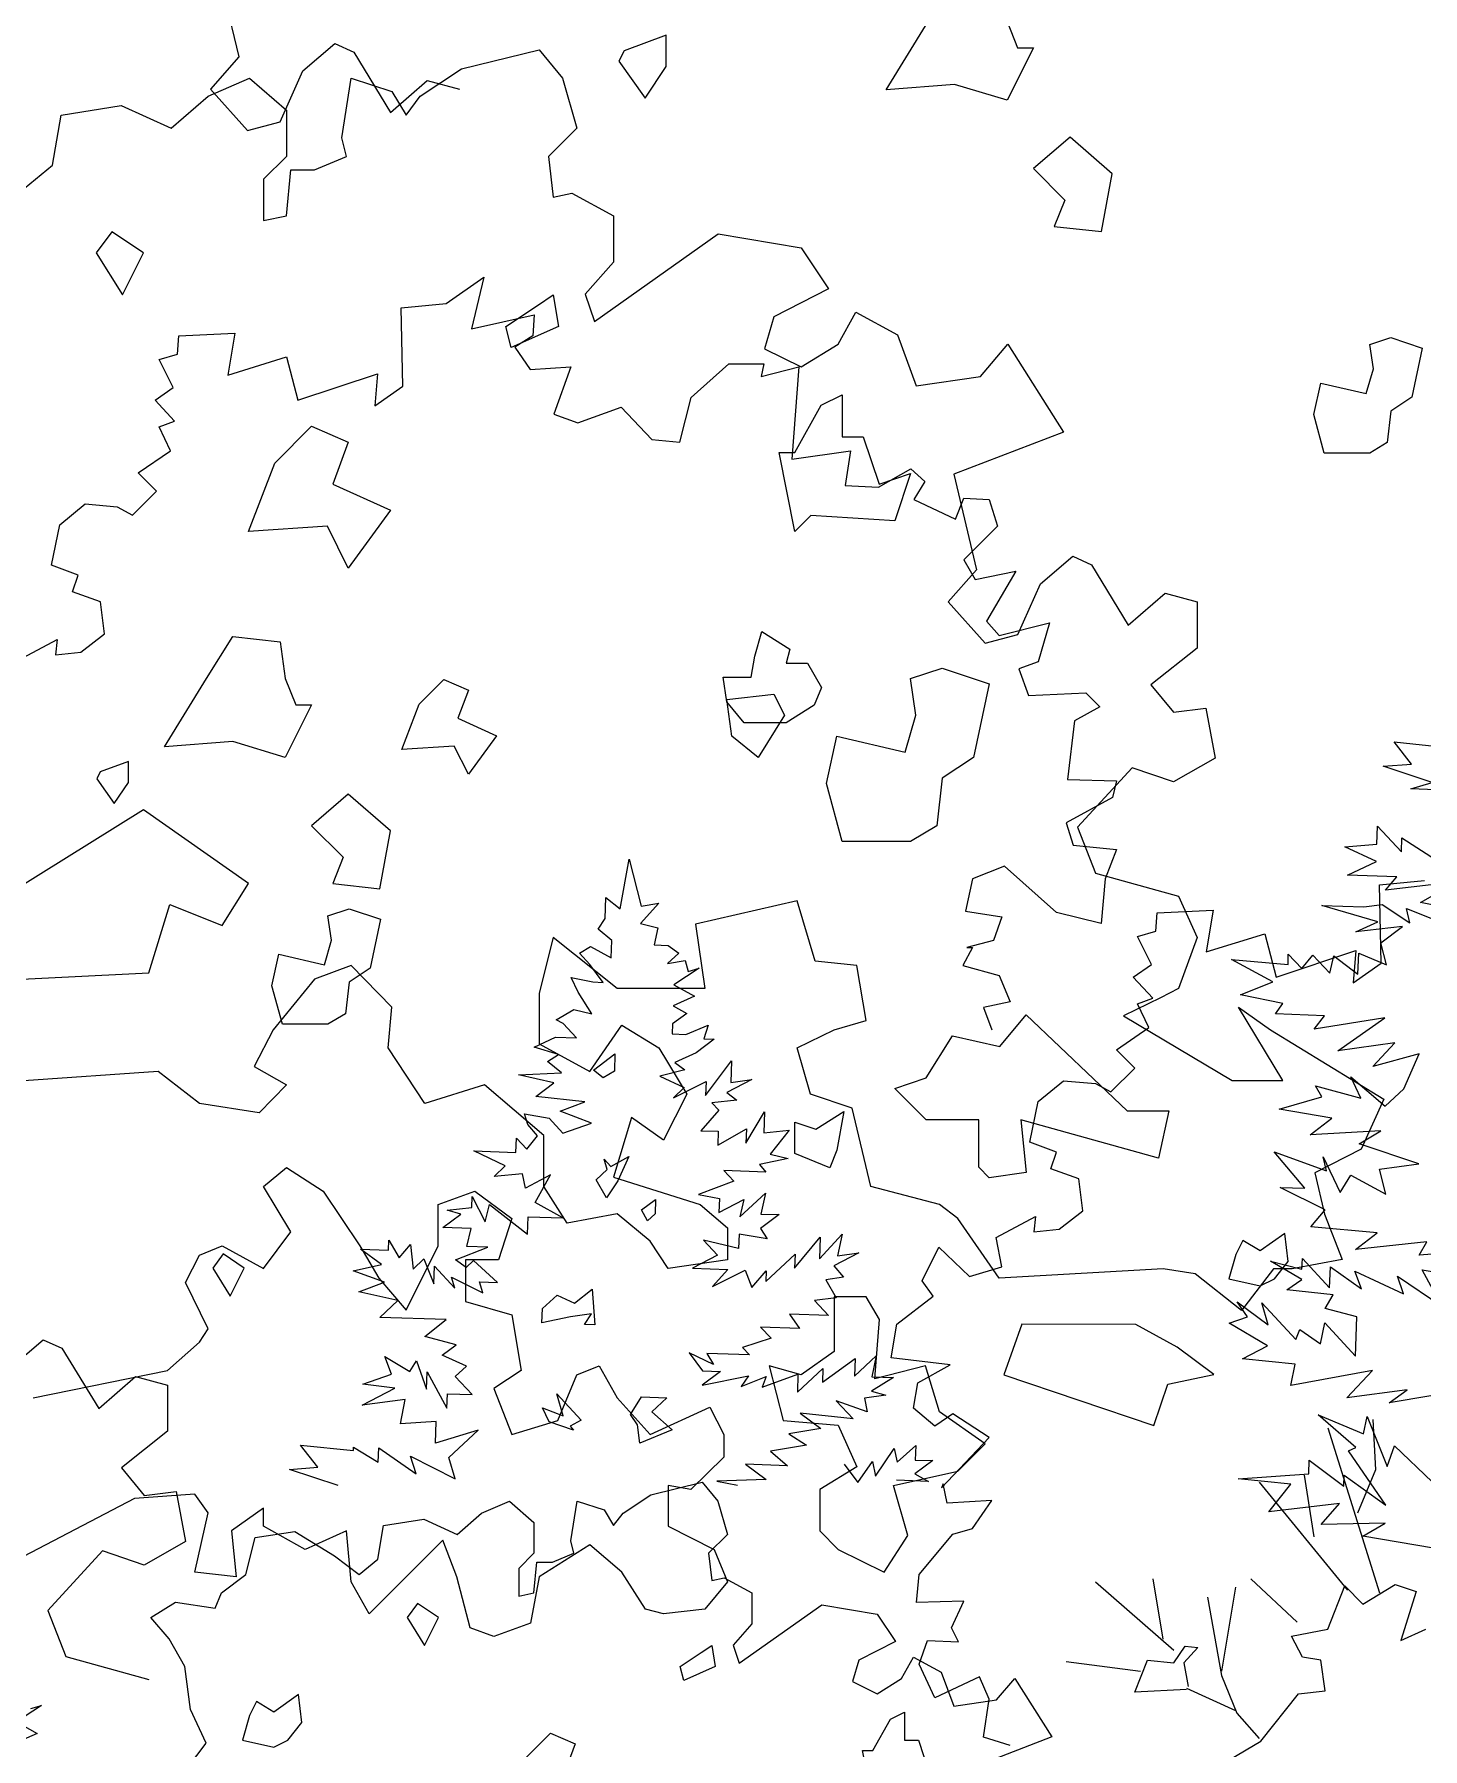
# Model space of a CAD drawing. Header units: inches. Extents: x 11.9 to 85.3, y 21.1 to 37.4.
# Drawn here: x 23.087 to 23.556, y 22.763 to 23.343 of the extents above; entities that cross this region are included whole.
import ezdxf

# ---------------------------------------------------------------- set-up
doc = ezdxf.new("R2010")
doc.units = ezdxf.units.IN
doc.header["$MEASUREMENT"] = 0
doc.layers.add('CAY', color=94, linetype='Continuous')
doc.layers.add('CAY-3', color=61, linetype='Continuous')

# ---------------------------------------------------------------- blocks, each defined once
blk = doc.blocks.new('A$C76451831')
at = {"layer": 'CAY'}
for p, q in [((4659.2, 1730), (4666, 1767.4)), ((4666, 1767.4), (4675.2, 1732.1)), ((4648.1, 1722.6), (4648.6, 1738.5)), ((4648.6, 1738.5), (4659.2, 1730)), ((4688.4, 1734.4), (4674.7, 1719)), ((4675.2, 1732.1), (4688.4, 1734.4)), ((4642.8, 1714.7), (4648.1, 1722.6)), ((4674.7, 1719), (4687.7, 1715.8)), ((4653, 1706.2), (4642.8, 1714.7)), ((4652.5, 1693), (4653, 1706.2)), ((4687.7, 1715.8), (4685, 1702.8)), ((4628.6, 1696.6), (4636.9, 1701.7)), ((4636.5, 1688.1), (4628.6, 1696.6)), ((4636.9, 1701.7), (4652.5, 1693)), ((4685, 1702.8), (4695.4, 1702.4)), ((4703.4, 1696.7), (4694.9, 1688.8)), ((4695.4, 1702.4), (4703.4, 1696.7)), ((4646.4, 1674.6), (4636.5, 1688.1)), ((4694.9, 1688.8), (4708.2, 1691.1)), ((4718.8, 1685.3), (4699.8, 1672.8)), ((4708.2, 1691.1), (4710.6, 1682.8)), ((4710.6, 1682.8), (4718.8, 1685.3)), ((4627.6, 1667.1), (4622.5, 1678.2)), ((4622.5, 1678.2), (4638.7, 1674.9)), ((4637.9, 1650.9), (4627.6, 1667.1)), ((4638.7, 1674.9), (4646.4, 1674.6)), ((4699.8, 1672.8), (4715.4, 1664.1)), ((4611, 1646.4), (4624.4, 1654.1)), ((4624.4, 1654.1), (4637.9, 1650.9)), ((4715.4, 1664.1), (4699.3, 1656.9)), ((4699.3, 1656.9), (4709.5, 1651.1)), ((4616.3, 1643.5), (4611, 1646.4)), ((4626.4, 1632.7), (4616.3, 1643.5)), ((4698.8, 1643.4), (4698.5, 1635.7)), ((4709.5, 1651.1), (4698.8, 1643.4)), ((4708.9, 1635.3), (4725.5, 1642.4)), ((4725.5, 1642.4), (4722.4, 1632.1)), ((4594.4, 1625.7), (4610.5, 1633.3)), ((4610.5, 1633.3), (4626.4, 1632.7)), ((4698.5, 1635.7), (4708.9, 1635.3)), ((4730.1, 1631.8), (4716.6, 1621.4)), ((4722.4, 1632.1), (4730.1, 1631.8)), ((4612.8, 1620.1), (4594.4, 1625.7)), ((4604.5, 1614.9), (4612.8, 1620.1)), ((4716.6, 1621.4), (4700.5, 1614.3)), ((4723.6, 1589.4), (4743.1, 1615.5)), ((4743.1, 1615.5), (4742.6, 1599.2)), ((4582.8, 1604.8), (4615, 1606.4)), ((4609.3, 1598.9), (4582.8, 1604.8)), ((4615, 1606.4), (4604.5, 1614.9)), ((4708, 1608.6), (4689.3, 1603.8)), ((4689.3, 1603.8), (4707.5, 1595.4)), ((4700.5, 1614.3), (4708, 1608.6)), ((4595.8, 1588.5), (4609.3, 1598.9)), ((4699.6, 1587.6), (4724, 1599.9)), ((4707.5, 1595.4), (4699.6, 1587.6)), ((4724, 1599.9), (4723.6, 1589.4)), ((4758.5, 1601.4), (4739.6, 1591.6)), ((4739.6, 1591.6), (4747.1, 1585.9)), ((4742.6, 1599.2), (4758.5, 1601.4)), ((4632.8, 1584.5), (4595.8, 1588.5)), ((4614, 1577.4), (4632.8, 1584.5)), ((4637.7, 1568.4), (4614, 1577.4)), ((4733.7, 1578.2), (4720, 1562.8)), ((4747.1, 1585.9), (4728.4, 1583.8)), ((4728.4, 1583.8), (4733.7, 1578.2)), ((4754.1, 1553.5), (4768.1, 1577)), ((4768.1, 1577), (4767.5, 1561.2)), ((4587.2, 1575.6), (4605.7, 1572.3)), ((4589.7, 1567.4), (4587.2, 1575.6)), ((4597.1, 1559), (4589.7, 1567.4)), ((4605.7, 1572.3), (4616.2, 1561)), ((4616.2, 1561), (4637.7, 1568.4)), ((4732.8, 1552), (4754.5, 1564.3)), ((4754.5, 1564.3), (4754.1, 1553.5)), ((4580.8, 1546.4), (4581.1, 1557.2)), ((4581.1, 1557.2), (4589, 1548.8)), ((4589, 1548.8), (4597.1, 1559)), ((4720, 1562.8), (4733.1, 1562.4)), ((4733.1, 1562.4), (4732.8, 1552)), ((4767.5, 1561.2), (4786.6, 1563.2)), ((4786.6, 1563.2), (4772.4, 1545.1)), ((4572.7, 1536.2), (4549.1, 1547.5)), ((4549.1, 1547.5), (4580.8, 1546.4)), ((4785.9, 1541.9), (4764.4, 1537.2)), ((4772.4, 1545.1), (4785.9, 1541.9)), ((4564.3, 1528.4), (4572.7, 1536.2)), ((4585.6, 1530.3), (4564.3, 1528.4)), ((4588, 1519.4), (4585.6, 1530.3)), ((4606.9, 1529.6), (4588, 1519.4)), ((4595.3, 1508.7), (4606.9, 1529.6)), ((4745, 1524.8), (4718.3, 1514.8)), ((4769.2, 1531.6), (4737.5, 1532.7)), ((4737.5, 1532.7), (4745, 1524.8)), ((4764.4, 1537.2), (4769.2, 1531.6)), ((4547.6, 1504.9), (4547.9, 1513.1)), ((4547.9, 1513.1), (4557.6, 1494.1)), ((4718.3, 1514.8), (4734.1, 1511.6)), ((4749.5, 1497.9), (4768.7, 1515.8)), ((4768.7, 1515.8), (4765.4, 1500)), ((4525.8, 1489.8), (4539.3, 1499.8)), ((4528.9, 1502.9), (4547.6, 1504.9)), ((4539.3, 1499.8), (4528.9, 1502.9)), ((4557.6, 1494.1), (4560.8, 1507.2)), ((4560.8, 1507.2), (4589.5, 1484.9)), ((4616.2, 1497.1), (4595.3, 1508.7)), ((4734.1, 1511.6), (4733.7, 1501.1)), ((4733.7, 1501.1), (4752.6, 1510.9)), ((4752.6, 1510.9), (4749.5, 1497.9)), ((4779, 1499.6), (4765, 1489.2)), ((4765.4, 1500), (4779, 1499.6)), ((4547, 1489.1), (4525.8, 1489.8)), ((4543.8, 1475.6), (4547, 1489.1)), ((4589.5, 1484.9), (4589.9, 1498)), ((4589.9, 1498), (4616.2, 1497.1)), ((4765, 1489.2), (4770.2, 1481.3)), ((4463.6, 1473.4), (4484.8, 1472.7)), ((4479.5, 1462), (4463.6, 1473.4)), ((4484.8, 1472.7), (4485.1, 1480.4)), ((4485.1, 1480.4), (4492.8, 1466.9)), ((4492.8, 1466.9), (4501.3, 1477.1)), ((4501.3, 1477.1), (4503.4, 1458.4)), ((4535.3, 1465.5), (4559.7, 1475)), ((4559.7, 1475), (4543.8, 1475.6)), ((4722.1, 1480.2), (4732.6, 1469)), ((4748.6, 1473.9), (4722.1, 1480.2)), ((4749, 1484.7), (4748.6, 1473.9)), ((4770.2, 1481.3), (4749, 1484.7)), ((4790.7, 1459.3), (4810.1, 1482.6)), ((4809.5, 1466.3), (4826.5, 1484.8)), ((4810.1, 1482.6), (4809.5, 1466.3)), ((4826.5, 1484.8), (4823.2, 1468.6)), ((4458, 1457.3), (4479.5, 1462)), ((4503.4, 1458.4), (4511.4, 1466.3)), ((4511.4, 1466.3), (4518.8, 1447.4)), ((4518.8, 1447.4), (4519.3, 1460.6)), ((4519.3, 1460.6), (4534.6, 1444.2)), ((4543.3, 1459.7), (4535.3, 1465.5)), ((4548.9, 1465), (4543.3, 1459.7)), ((4566.9, 1448.5), (4548.9, 1465)), ((4732.6, 1469), (4713.7, 1459.2)), ((4769, 1449.1), (4791.1, 1469.7)), ((4791.1, 1469.7), (4790.7, 1459.3)), ((4839.1, 1470.7), (4820.2, 1461)), ((4820.2, 1461), (4827.6, 1452.5)), ((4823.2, 1468.6), (4839.1, 1470.7)), ((4481.7, 1448.7), (4458, 1457.3)), ((4462.4, 1441.3), (4481.7, 1448.7)), ((4534.6, 1444.2), (4532.2, 1452.4)), ((4532.2, 1452.4), (4555.8, 1440.7)), ((4555.8, 1440.7), (4553.3, 1449)), ((4553.3, 1449), (4566.9, 1448.5)), ((4713.7, 1459.2), (4740.4, 1458.3)), ((4740.4, 1458.3), (4729, 1445.5)), ((4729, 1445.5), (4753.5, 1457.8)), ((4753.5, 1457.8), (4758.5, 1444.5)), ((4758.5, 1444.5), (4769.3, 1457.3)), ((4769.3, 1457.3), (4769, 1449.1)), ((4827.6, 1452.5), (4814.4, 1450.3)), ((4814.4, 1450.3), (4822.1, 1436.9)), ((4491.7, 1434.8), (4462.4, 1441.3)), ((4478.1, 1422.1), (4491.7, 1434.8)), ((4822.1, 1436.9), (4805.7, 1434.7)), ((4805.7, 1434.7), (4816.2, 1423.5)), ((4528.3, 1420.4), (4478.1, 1422.1)), ((4786.8, 1424.5), (4794.5, 1413.8)), ((4816.2, 1423.5), (4786.8, 1424.5)), ((4512, 1407.8), (4528.3, 1420.4)), ((4794.5, 1413.8), (4765.1, 1414.8)), ((4765.1, 1414.8), (4773, 1406.4)), ((4200.3, 1384.7), (4224.5, 1405.3)), ((4224.5, 1405.3), (4238.7, 1398.8)), ((4238.7, 1398.8), (4266.4, 1353.4)), ((4535.8, 1401.5), (4512, 1407.8)), ((4525.1, 1393.7), (4535.8, 1401.5)), ((4773, 1406.4), (4751.5, 1399.4)), ((4751.5, 1399.4), (4756.7, 1393.8)), ((4487, 1379.2), (4482, 1392.5)), ((4482, 1392.5), (4500.7, 1381.4)), ((4500.7, 1381.4), (4505.9, 1389.4)), ((4505.9, 1389.4), (4513.4, 1367.9)), ((4543.4, 1385.4), (4525.1, 1393.7)), ((4535, 1377.5), (4543.4, 1385.4)), ((4711.4, 1395.4), (4721.4, 1381.9)), ((4729.7, 1386.6), (4711.4, 1395.4)), ((4724.6, 1394.9), (4729.7, 1386.6)), ((4756.7, 1393.8), (4724.6, 1394.9)), ((4792.9, 1365.8), (4812.1, 1383.7)), ((4811.7, 1373.3), (4836.3, 1391)), ((4812.1, 1383.7), (4811.7, 1373.3)), ((4835.9, 1377.9), (4852.3, 1393.2)), ((4836.3, 1391), (4835.9, 1377.9)), ((4852.3, 1393.2), (4849, 1377.4)), ((4266.4, 1353.4), (4294.1, 1377.6)), ((4294.1, 1377.6), (4318.3, 1371.1)), ((4318.3, 1371.1), (4318.3, 1336.3)), ((4465.5, 1371.8), (4487, 1379.2)), ((4489.4, 1368.7), (4465.5, 1371.8)), ((4513.4, 1367.9), (4513.8, 1381)), ((4513.8, 1381), (4528.7, 1353.7)), ((4547.7, 1363.9), (4535, 1377.5)), ((4735, 1381.4), (4721, 1371)), ((4721, 1371), (4756.1, 1378)), ((4721.4, 1381.9), (4735, 1381.4)), ((4756.1, 1378), (4750.4, 1370)), ((4750.4, 1370), (4769.3, 1377.5)), ((4766.3, 1369.4), (4793.3, 1379.4)), ((4769.3, 1377.5), (4766.3, 1369.4)), ((4793.3, 1379.4), (4792.9, 1365.8)), ((4865.3, 1376.9), (4848.6, 1366.6)), ((4849, 1377.4), (4865.3, 1376.9)), ((3035.1, 1358.6), (3052.2, 1286.6)), ((4464.9, 1355.9), (4489.4, 1368.7)), ((4497.2, 1360.3), (4464.9, 1355.9)), ((4493.9, 1341.8), (4497.2, 1360.3)), ((4528.7, 1353.7), (4529.1, 1364.6)), ((4529.1, 1364.6), (4547.7, 1363.9)), ((4822.1, 1359.3), (4834.8, 1345.7)), ((4845.4, 1350.8), (4822.1, 1359.3)), ((4859.4, 1363.5), (4843.5, 1361.3)), ((4843.5, 1361.3), (4845.4, 1350.8)), ((4848.6, 1366.6), (4859.4, 1363.5)), ((4834.8, 1345.7), (4795, 1349.9)), ((4795, 1349.9), (4810.5, 1338.4)), ((4318.3, 1336.3), (4283.5, 1308.6)), ((4520.7, 1343.6), (4493.9, 1341.8)), ((4520.1, 1327.3), (4520.7, 1343.6)), ((4552.2, 1337), (4520.1, 1327.3)), ((4530.1, 1316.5), (4552.2, 1337)), ((4810.5, 1338.4), (4786.3, 1334.3)), ((4786.3, 1334.3), (4799.6, 1325.7)), ((4431.5, 1309.1), (4418.5, 1325.8)), ((4418.5, 1325.8), (4458.3, 1321.7)), ((4458.3, 1321.7), (4458.4, 1324.4)), ((4458.4, 1324.4), (4477, 1312.9)), ((4477, 1312.9), (4477.4, 1323.8)), ((4477.4, 1323.8), (4505.7, 1304.2)), ((4799.6, 1325.7), (4772.7, 1321.2)), ((4772.7, 1321.2), (4785.5, 1310.3)), ((4851.8, 1302.5), (4865.7, 1323.4)), ((4865.7, 1323.4), (4868.1, 1312.9)), ((4868.1, 1312.9), (4882.1, 1325.5)), ((4882.1, 1325.5), (4881.7, 1314.6)), ((4283.5, 1308.6), (4300.6, 1287.9)), ((4410.2, 1307.5), (4431.5, 1309.1)), ((4446.9, 1295.4), (4410.2, 1307.5)), ((4501.2, 1317.5), (4535, 1300.5)), ((4505.7, 1304.2), (4501.2, 1317.5)), ((4535, 1300.5), (4530.1, 1316.5)), ((4753.8, 1311.4), (4769.3, 1300)), ((4785.5, 1310.3), (4753.8, 1311.4)), ((4828.1, 1311.5), (4838.5, 1297.6)), ((4838.5, 1297.6), (4849.5, 1313.5)), ((4849.5, 1313.5), (4851.8, 1302.5)), ((4894.8, 1314.2), (4881.4, 1304.2)), ((4881.7, 1314.6), (4894.8, 1314.2)), ((4682.3, 1288.4), (4721.2, 1297.8)), ((4721.2, 1297.8), (4733, 1283.7)), ((4769.3, 1300), (4732.1, 1298.6)), ((4732.1, 1298.6), (4747.8, 1295.7)), ((4891.6, 1298.4), (4867.6, 1299.3)), ((4881.4, 1304.2), (4891.6, 1298.4)), ((3052.2, 1286.6), (3031, 1262.4)), ((4300.6, 1287.9), (4324.7, 1290.9)), ((4324.7, 1290.9), (4331.8, 1253.1)), ((4554.9, 1274.6), (4575.8, 1283.7)), ((4575.8, 1283.7), (4594.3, 1267.5)), ((4622.2, 1253.8), (4626.9, 1283.7)), ((4626.9, 1283.7), (4647.3, 1277)), ((4661.5, 1274.6), (4682.3, 1288.4)), ((4733, 1283.7), (4740.1, 1258.5)), ((4481, 1265.2), (4511.3, 1269.9)), ((4511.3, 1269.9), (4536.5, 1258.5)), ((4536.5, 1258.5), (4554.9, 1274.6)), ((4594.3, 1267.5), (4594.3, 1244.3)), ((4647.3, 1277), (4654.4, 1265.2)), ((4654.4, 1265.2), (4661.5, 1274.6)), ((4377.3, 1228.2), (4384.3, 1256.1)), ((4384.3, 1256.1), (4414.2, 1260.8)), ((4414.2, 1260.8), (4444.1, 1242.4)), ((4476.7, 1240), (4481, 1265.2)), ((4624.5, 1244.3), (4622.2, 1253.8)), ((4740.1, 1258.5), (4725.9, 1244.3)), ((4269.3, 1246.1), (4228, 1201.2)), ((4300.6, 1235.4), (4269.3, 1246.1)), ((4331.8, 1253.1), (4300.6, 1235.4)), ((4444.1, 1242.4), (4462.6, 1228.2)), ((4594.3, 1244.3), (4582.9, 1232.9)), ((4608.4, 1237.6), (4624.5, 1244.3)), ((4725.9, 1244.3), (4728.3, 1223.9)), ((4358.8, 1214.4), (4377.3, 1228.2)), ((4462.6, 1228.2), (4476.7, 1240)), ((4582.9, 1232.9), (4582.9, 1212.1)), ((4594.3, 1214.4), (4596.6, 1237.6)), ((4596.6, 1237.6), (4608.4, 1237.6)), ((4728.3, 1223.9), (4737.7, 1225.8)), ((4737.7, 1225.8), (4758.6, 1214.4)), ((5192.6, 1187), (5205.3, 1219.7)), ((5205.3, 1219.7), (5219, 1206)), ((5219, 1206), (5243.2, 1220.8)), ((5243.2, 1220.8), (5259.1, 1215.5)), ((5259.1, 1215.5), (5247.5, 1178.6)), ((4305.7, 1196), (4324.2, 1207.4)), ((4324.2, 1207.4), (4354.1, 1203)), ((4354.1, 1203), (4358.8, 1214.4)), ((4582.9, 1212.1), (4594.3, 1214.4)), ((4749.1, 1161.4), (4811.2, 1205.4)), ((4758.6, 1214.4), (4758.6, 1191.2)), ((4811.2, 1205.4), (4852.9, 1198.3)), ((4228, 1201.2), (4241.6, 1166.4)), ((4319.5, 1179.8), (4305.7, 1196)), ((4758.6, 1191.2), (4744.4, 1175.1)), ((4852.9, 1198.3), (4866.7, 1177.9)), ((4331.3, 1159), (4319.5, 1179.8)), ((4866.7, 1177.9), (4839.1, 1163.7)), ((5165.2, 1181.8), (5192.6, 1187)), ((5173.6, 1165.9), (5165.2, 1181.8)), ((5247.5, 1178.6), (5266.4, 1187)), ((4241.6, 1166.4), (4304.1, 1149.3)), ((4744.4, 1175.1), (4749.1, 1161.4)), ((4839.1, 1163.7), (4834.4, 1147.6)), ((4871.4, 1149.9), (4880.4, 1166.1)), ((4880.4, 1166.1), (4901.2, 1154.7)), ((5187.3, 1163.8), (5173.6, 1165.9)), ((5190.5, 1140.6), (5187.3, 1163.8)), ((4335.6, 1126.7), (4331.3, 1159)), ((4901.2, 1154.7), (4910.7, 1129.1)), ((4834.4, 1147.6), (4852.9, 1138.5)), ((4852.9, 1138.5), (4871.4, 1149.9)), ((4942.9, 1133.8), (4956.7, 1149.9)), ((4956.7, 1149.9), (4984.6, 1105.9)), ((5142, 1102.7), (5170.5, 1138.5)), ((5170.5, 1138.5), (5190.5, 1140.6)), ((4347.4, 1101.2), (4335.6, 1126.7)), ((4910.7, 1129.1), (4942.9, 1133.8)), ((4333.2, 1082.7), (4347.4, 1101.2)), ((4984.6, 1105.9), (4929.6, 1084.7)), ((5118.8, 1089), (5142, 1102.7)), ((3915.1, 501.1), (3898, 463.3)), ((3898, 463.3), (3863.2, 445.6)), ((3863.2, 445.6), (3870.3, 414.4)), ((3870.3, 414.4), (3883.8, 380.2)), ((3883.8, 380.2), (3846.1, 373.1)), ((3831.9, 373.1), (3807.8, 341.8)), ((3846.1, 373.1), (3831.9, 373.1))]:
    blk.add_line(p, q, dxfattribs=at)
for points in [[(4205.5, 1917.1), (4235, 1933), (4233.9, 1921.4), (4252.9, 1923.5), (4270.8, 1937.2), (4267.7, 1961.4), (4246.6, 1968.8), (4250.8, 1981.5), (4230.8, 1988.9), (4237.1, 2019.4), (4256.1, 2035.3), (4280.3, 2033.1), (4291.9, 2026.8), (4309.9, 2044.7), (4296.2, 2058.5), (4320.4, 2075.3), (4312, 2093.3), (4323.6, 2097.5), (4308.8, 2113.3), (4322.5, 2122.8), (4312, 2143.9), (4325.7, 2148.1), (4326.7, 2161.8), (4368.9, 2163.9), (4363.7, 2132.3), (4408, 2146), (4416.4, 2113.3), (4476.5, 2133.3), (4474.4, 2109.1), (4495.5, 2123.9), (4494.4, 2182.9), (4528.2, 2186.1), (4556.7, 2206.1), (4547.2, 2167.1), (4594.6, 2177.6), (4593.6, 2161.8), (4579.9, 2153.4), (4591.5, 2136.5), (4622.1, 2138.6), (4609.4, 2102.8), (4627.3, 2096.4), (4660, 2108), (4683.2, 2083.8), (4704.3, 2081.7), (4712.8, 2115.4), (4741.2, 2140.7), (4767.6, 2140.7), (4765.5, 2131.2), (4794, 2138.6), (4788.7, 2069), (4833, 2075.3), (4828.8, 2049), (4854.1, 2047.9), (4878.3, 2061.6), (4888.9, 2052.1), (4880.5, 2038.4), (4912.1, 2023.7), (4918.4, 2039.5), (4937.4, 2038.4), (4943.7, 2018.4), (4918.4, 1993.1), (4926.9, 1978.3), (4957.4, 1984.6), (4935.3, 1946.7), (4944.8, 1936.1), (4982.8, 1945.6), (4974.3, 1916.1), (4959.6, 1910.8), (4966.9, 1890.8), (5010.2, 1892.9), (5020.7, 1882.3), (5001.7, 1871.8), (4996.5, 1827.5), (5033.4, 1826.4), (5030.2, 1813.8), (4995.4, 1794.8), (5000.7, 1777.9), (5033.4, 1774.7), (5024.9, 1752.6), (5021.8, 1718.9), (4988, 1727.3), (4949, 1762.1), (4924.8, 1752.6), (4919.5, 1728.3), (4946.9, 1724.1), (4940.6, 1706.2), (4920.5, 1700.9), (4924.8, 1700.9), (4917.4, 1687.2), (4944.8, 1679.8), (4953.2, 1659.8), (4933.2, 1655.6), (4939.5, 1638.7)], [(4953.2, 1099.5), (4933.2, 1105.8), (4937.4, 1134.3), (4930, 1151.2), (4896.3, 1135.4), (4884.7, 1160.7), (4891, 1178.6), (4914.2, 1177.5), (4908.9, 1188.1), (4918.4, 1208.1), (4882.5, 1207.1), (4884.7, 1228.2), (4910, 1258.8), (4924.7, 1263), (4939.5, 1284.1), (4905.7, 1282), (4902.6, 1296.7), (4901.5, 1293.6), (4937.4, 1331.5), (4910, 1349.5), (4896.3, 1340), (4880.4, 1353.7), (4883.6, 1372.7), (4907.9, 1386.4), (4863.6, 1391.6), (4867.8, 1417), (4895.2, 1438.1), (4886.8, 1449.7), (4899.4, 1475), (4922.6, 1452.8), (4946.9, 1460.2), (4942.7, 1482.3), (4972.2, 1498.2), (4971.1, 1486.6), (4990.1, 1488.7), (5008, 1502.4), (5004.9, 1526.6), (4983.8, 1534), (4988, 1546.7), (4968, 1554.1), (4974.3, 1584.7), (4993.3, 1600.5), (5017.5, 1598.4), (5029.1, 1592), (5047.1, 1610), (5033.4, 1623.7), (5057.6, 1640.6), (5049.2, 1658.5), (5060.8, 1662.7), (5046, 1678.5), (5059.7, 1688), (5049.2, 1709.1), (5062.9, 1713.3), (5063.9, 1727), (5106.1, 1729.1), (5100.9, 1697.5), (5145.2, 1711.2), (5153.6, 1678.5), (5213.7, 1698.6), (5211.6, 1674.3), (5232.7, 1689.1), (5231.6, 1748.1), (5265.4, 1751.3)], [(4680, 1494.9), (4675.3, 1503.2), (4686, 1511), (4685.6, 1500.1), (4680, 1494.9)], [(5226.4, 1345.2), (5228.5, 1307.3), (5214.8, 1274.6)], [(5192.6, 1338.9), (5231.6, 1214.5)], [(5140.9, 1297.8), (5207.4, 1216.6)], [(5174.7, 1303.1), (5182.1, 1256.6)], [(5017.5, 1222.9), (5076.6, 1171.2)], [(5060.8, 1225), (5068.2, 1179.7)], [(5123, 1218.7), (5112.5, 1155.4)], [(5134.6, 1225), (5169.4, 1192.3)], [(3979.1, 158.1), (3899.4, 171.8), (3916.1, 181.6), (3868, 180.6), (3881.7, 196.4), (3828.5, 190.1), (3845, 210.9), (3805.3, 215), (3858.5, 218.6), (3858.8, 229), (3884.9, 209.5), (3885.2, 217.6), (3916.5, 195.2), (3888.5, 236.1), (3894, 238.6), (3865.5, 263.2), (3899.8, 248.8), (3902.6, 261.9), (3917.6, 224.2), (3923.1, 239.9), (3951.6, 212.6)], [(3983.5, 283.1), (3919.2, 272.2), (3932.7, 282.1), (3887.2, 276), (3906.5, 296.7), (3844.9, 285.2), (3848.2, 301.4), (3808.5, 305.5), (3827.4, 315.3), (3798.5, 332.2), (3812.3, 337.1), (3804.5, 348.3), (3827.9, 331.1), (3823.1, 347.6), (3848.9, 320), (3851.8, 327.6), (3867.3, 316.6), (3870.6, 332.4), (3893.7, 307.5), (3894.8, 337), (3871, 343.2), (3876.8, 353.5), (3842, 357.4), (3853.2, 365.2), (3829.6, 379.1), (3853.4, 372.9), (3853.7, 381), (3874.2, 359), (3874.8, 374.8), (3898.2, 358.2), (3893.2, 371.5), (3929.8, 354.3), (3925.3, 367.6), (3958.9, 345.2), (3944, 372.4), (4002.2, 362.7)], [(4011.2, 388.7), (3941.7, 383.4), (3947.5, 393.6), (3893.8, 387.8), (3910.1, 400.4), (3860, 404.8), (3870.8, 417.6), (3837, 434.6), (3855.6, 434), (3832.5, 461.5), (3871.9, 447), (3869.5, 457.5), (3882.2, 430.8), (3890.3, 443.7), (3916.6, 429.6), (3911.8, 448.3), (3941.4, 452.3), (3896.6, 467.5), (3912.8, 477.3), (3859.7, 474.2), (3876, 486.8), (3836.3, 493.6), (3868.4, 502.9), (3863.7, 511.2), (3897.8, 501.9), (3890.2, 518), (3916.2, 495.8), (3930.2, 508.9), (3941.6, 535.3), (3906.8, 525.6), (3923.3, 543.6), (3880.5, 537.4), (3915.8, 562.4), (3862.5, 553.9), (3870.5, 564), (3833.4, 565.3), (3839.1, 573.3), (3807.2, 579.8), (3831.5, 589.4), (3800.4, 606.4), (3842.9, 602.6), (3843.1, 610.3), (3853.2, 599.5), (3861.7, 609.7), (3874.4, 596.1), (3877.5, 609.1), (3895.6, 595.3), (3896.2, 611.2), (3917.2, 602.3), (3912.8, 618.8), (3929.1, 631.3), (3894, 627.1), (3910.6, 634.7), (3868.4, 647.1), (3900.1, 646), (3913.8, 647.7), (3934.6, 633.9), (3932.3, 644.8), (3976.9, 627)], [(3987.8, 640.2), (3942.8, 649.4), (3970.1, 664.8), (3916.4, 658.5), (3924.9, 668.7), (3887.8, 670), (3909.5, 680.1), (3885.8, 691.3), (3909.9, 693.2), (3910.4, 706.8), (3928.3, 687.6), (3928.7, 698), (3954.8, 681.2)], [(3967.1, 733.8), (3935.4, 734.9), (3951.4, 739.8), (3914.7, 752), (3936, 753.5), (3923, 770.3), (3962.8, 766.2)], [(4215.1, 1127.3), (4223.3, 1129.7), (4204.3, 1117.2), (4219.9, 1108.5), (4203.8, 1101.4)], [(5101.9, 1211.3), (5112.5, 1152.2), (5124.1, 1123.8), (5140.9, 1104.8)], [(5086.1, 1141.7), (5047.1, 1139.6), (5056.6, 1163.8), (5076.6, 1161.7), (5085, 1174.4), (5094.5, 1173.3), (5084, 1161.7), (5087.2, 1143.8)], [(4995.4, 1162.8), (5051.3, 1155.4)], [(5086.1, 1142.7), (5123, 1125.9)]]:
    blk.add_lwpolyline(points, dxfattribs=at)
for points in [[(4784.5, 1915.2), (4800.4, 1915.2), (4810.9, 1896.7), (4805.6, 1883.5), (4784.5, 1870.3), (4752.8, 1870.3), (4739.6, 1886.1), (4737, 1904.6), (4758.1, 1904.6), (4760.8, 1920.5), (4766, 1939), (4787.2, 1925.7)], [(4507.9, 1884.3), (4526.4, 1902.8), (4544.9, 1894.9), (4536.9, 1873.7), (4566, 1860.5), (4544.9, 1831.5), (4534.3, 1852.6), (4494.7, 1850)], [(4267.5, 1833.2), (4264.9, 1827.9), (4278.1, 1809.4), (4288.7, 1825.2), (4288.7, 1841.1)], [(4396.9, 1672), (4402.2, 1695.8), (4436.5, 1687.9), (4441.8, 1706.3), (4439.1, 1724.8), (4455, 1730.1), (4478.7, 1722.2), (4470.8, 1685.2), (4455, 1674.7), (4452.3, 1650.9), (4439.1, 1643), (4404.8, 1643)], [(4639.1, 1608.3), (4655.4, 1620.8), (4655, 1607.7), (4646.6, 1602.6)], [(4791, 1545.5), (4791, 1569.3), (4806.8, 1564), (4827.9, 1577.2), (4822.7, 1548.1), (4817.4, 1534.9)], [(4641.2, 1525.7), (4649.6, 1533.5), (4647.2, 1541.3), (4652.4, 1535.7), (4665.8, 1543.4), (4657.5, 1525.1), (4648.9, 1512.3)], [(5162.8, 1464.3), (5160.2, 1485.4), (5141.7, 1472.2), (5128.5, 1480.1), (5123.3, 1469.6), (5118, 1451.1), (5141.7, 1445.8), (5152.3, 1451.1)], [(4376, 1459.3), (4360.2, 1469.9), (4352.3, 1459.3), (4365.5, 1438.2)], [(4640.1, 1416.5), (4632.4, 1416.7), (4637.7, 1424.7), (4621.8, 1422.5), (4600.3, 1417.9), (4600.7, 1428.7), (4611.9, 1438.8), (4624.8, 1432.9), (4638.3, 1443.3)], [(4624.2, 1337.2), (4605.8, 1343.3), (4600.8, 1353.9), (4616.4, 1347.9), (4611.6, 1364.4), (4629.9, 1344.7), (4621.6, 1340)], [(4672.4, 1341), (4667.2, 1348.9), (4675.4, 1362.2), (4694.4, 1361.5), (4683.1, 1351), (4698.5, 1337.4), (4674.2, 1327.3)], [(3571.8, 1313.3), (3591.6, 1345), (3627.2, 1341), (3631.2, 1313.3), (3639.1, 1293.5), (3651, 1293.5), (3631.2, 1253.9), (3591.6, 1265.8), (3540.1, 1261.8)], [(3342.6, 1291.2), (3338.7, 1283.3), (3358.5, 1255.6), (3374.3, 1279.3), (3374.3, 1303.1)], [(3702.4, 1154.9), (3710.3, 1198.4), (3678.7, 1226.2), (3651, 1202.4), (3674.7, 1178.6), (3666.8, 1158.8)], [(4522.5, 1195.9), (4506.6, 1206.4), (4498.7, 1195.9), (4511.9, 1174.8)], [(4720.4, 1169.5), (4728.3, 1174.8), (4731, 1158.9), (4707.2, 1148.4), (4704.6, 1158.9)], [(4419.5, 1116.7), (4416.9, 1137.8), (4398.4, 1124.6), (4385.2, 1132.5), (4380, 1122), (4374.7, 1103.5), (4398.4, 1098.2), (4409, 1103.5)], [(4862.9, 1119.3), (4873.5, 1124.6), (4873.5, 1103.5), (4884.1, 1103.5), (4892, 1079.7), (4907.8, 1085), (4899.9, 1061.2), (4857.7, 1063.9), (4849.7, 1055.9), (4841.8, 1095.6), (4849.7, 1095.6)], [(4588.5, 1090.3), (4606.9, 1108.8), (4625.4, 1100.8), (4617.5, 1079.7), (4646.5, 1066.5), (4625.4, 1037.5), (4614.9, 1058.6), (4575.3, 1055.9)], [(3862.3, 1017), (3867.6, 1040.8), (3901.9, 1032.9), (3907.2, 1051.4), (3904.5, 1069.8), (3920.4, 1075.1), (3944.1, 1067.2), (3936.2, 1030.2), (3920.4, 1019.7), (3917.7, 995.9), (3904.5, 988), (3870.2, 988)]]:
    blk.add_lwpolyline(points, close=True, dxfattribs=at)
at = {"layer": 'CAY-3'}
for p, q in [((3100.6, 1276), (3124.7, 1296.6)), ((3124.7, 1296.6), (3138.9, 1290.1)), ((3138.9, 1290.1), (3166.6, 1244.7)), ((3220.2, 1277.6), (3278.5, 1291.8)), ((3278.5, 1291.8), (3296.2, 1270.6)), ((3029.1, 1257), (3060.4, 1270.6)), ((3060.4, 1270.6), (3088.1, 1246.4)), ((3083.5, 1237.6), (3100.6, 1276)), ((3130, 1225.7), (3137, 1270.6)), ((3137, 1270.6), (3167.7, 1260.5)), ((3166.6, 1244.7), (3194.3, 1268.9)), ((3188.9, 1257), (3220.2, 1277.6)), ((3194.3, 1268.9), (3218.5, 1262.4)), ((3296.2, 1270.6), (3306.9, 1232.8)), ((3001.4, 1232.8), (3029.1, 1257)), ((3031, 1262.4), (3058.7, 1231.2)), ((3167.7, 1260.5), (3178.3, 1242.8)), ((3178.3, 1242.8), (3188.9, 1257)), ((2911.8, 1205.1), (2918.3, 1242.8)), ((2918.3, 1242.8), (2963.7, 1249.9)), ((2963.7, 1249.9), (3001.4, 1232.8)), ((3088.1, 1246.4), (3088.1, 1211.6)), ((3058.7, 1231.2), (3083.5, 1237.6)), ((3306.9, 1232.8), (3285.6, 1211.6)), ((3133.5, 1211.6), (3130, 1225.7)), ((2890.6, 1187.4), (2911.8, 1205.1)), ((3088.1, 1211.6), (3071, 1194.5)), ((3109.3, 1201.6), (3133.5, 1211.6)), ((3285.6, 1211.6), (3289.2, 1180.9)), ((3071, 1194.5), (3071, 1163.2)), ((3088.1, 1166.8), (3091.6, 1201.6)), ((3091.6, 1201.6), (3109.3, 1201.6)), ((3289.2, 1180.9), (3303.3, 1183.9)), ((3303.3, 1183.9), (3334.6, 1166.8)), ((3071, 1163.2), (3088.1, 1166.8)), ((3334.6, 1166.8), (3334.6, 1131.9)), ((3320.4, 1087.1), (3413.6, 1153.2)), ((3413.6, 1153.2), (3476.1, 1142.6)), ((3476.1, 1142.6), (3496.7, 1111.9)), ((3334.6, 1131.9), (3313.3, 1107.8)), ((3496.7, 1111.9), (3455.4, 1090.7)), ((3313.3, 1107.8), (3320.4, 1087.1)), ((3455.4, 1090.7), (3448.4, 1066.5)), ((3503.8, 1070), (3517.3, 1094.2)), ((3517.3, 1094.2), (3548.6, 1077.1)), ((3548.6, 1077.1), (3562.7, 1038.8)), ((3448.4, 1066.5), (3476.1, 1052.9)), ((3476.1, 1052.9), (3503.8, 1070)), ((3611.1, 1045.8), (3631.7, 1070)), ((3631.7, 1070), (3673.6, 1003.9)), ((3562.7, 1038.8), (3611.1, 1045.8)), ((3673.6, 1003.9), (3591, 972.1)), ((3591, 972.1), (3608.1, 900.1)), ((3656.5, 889.5), (3680.7, 910.2)), ((3680.7, 910.2), (3694.8, 903.7)), ((3608.1, 900.1), (3586.9, 875.9)), ((3694.8, 903.7), (3722.5, 858.3)), ((3639.4, 851.2), (3656.5, 889.5)), ((3722.5, 858.3), (3750.2, 882.4)), ((3750.2, 882.4), (3774.4, 875.9)), ((3586.9, 875.9), (3614.6, 844.7)), ((3774.4, 875.9), (3774.4, 841.1)), ((3614.6, 844.7), (3639.4, 851.2)), ((3774.4, 841.1), (3739.6, 813.4)), ((3739.6, 813.4), (3756.7, 792.8)), ((3756.7, 792.8), (3780.9, 795.7)), ((3780.9, 795.7), (3788, 758)), ((3725.5, 750.9), (3684.2, 706.1)), ((3756.7, 740.3), (3725.5, 750.9)), ((3788, 758), (3756.7, 740.3)), ((3684.2, 706.1), (3697.8, 671.3)), ((3697.8, 671.3), (3760.3, 654.2)), ((3473.1, 650.6), (3396.5, 632.9)), ((3486.7, 605.2), (3473.1, 650.6)), ((3760.3, 654.2), (3774.4, 622.9)), ((3289.2, 622.9), (3278.5, 581)), ((3337.5, 584.6), (3289.2, 622.9)), ((3396.5, 632.9), (3403.5, 584.6)), ((3774.4, 622.9), (3760.3, 584.6)), ((3137, 601.7), (3109.3, 591.6)), ((3167.7, 570.4), (3137, 601.7)), ((3517.9, 601.7), (3486.7, 605.2)), ((3525, 560.4), (3517.9, 601.7)), ((3109.3, 591.6), (3078.1, 553.3)), ((3403.5, 584.6), (3337.5, 584.6)), ((3760.3, 584.6), (3746.7, 577.5)), ((3164.8, 539.7), (3167.7, 570.4)), ((3278.5, 581), (3278.5, 542.7)), ((3746.7, 577.5), (3719, 563.9)), ((3839, 515.2), (3805.7, 570.4)), ((3805.7, 570.4), (3829.8, 553.3)), ((3316.9, 522), (3341, 556.8)), ((3341, 556.8), (3368.8, 539.7)), ((3500.8, 553.3), (3525, 560.4)), ((3719, 563.9), (3800.7, 515.2)), ((3078.1, 553.3), (3063.9, 525.6)), ((3473.1, 539.7), (3500.8, 553.3)), ((3829.8, 553.3), (3915.1, 501.1)), ((3192.5, 497.8), (3164.8, 539.7)), ((3278.5, 542.7), (3316.9, 522)), ((3368.8, 539.7), (3390, 504.9)), ((3483.1, 504.9), (3473.1, 539.7)), ((2991.4, 522), (2890.2, 514.9)), ((3022.7, 497.8), (2991.4, 522)), ((3063.9, 525.6), (3088.1, 512)), ((3088.1, 512), (3067.5, 490.8)), ((3237.3, 512), (3192.5, 497.8)), ((3282.1, 473.7), (3237.3, 512)), ((3390, 504.9), (3372.3, 470.1)), ((3514.4, 494.3), (3483.1, 504.9)), ((3800.7, 515.2), (3839, 515.2)), ((3067.5, 490.8), (3022.7, 497.8)), ((3528.5, 435.3), (3514.4, 494.3)), ((3348.1, 487.2), (3334.6, 442.4)), ((3372.3, 470.1), (3348.1, 487.2)), ((3282.1, 435.3), (3282.1, 473.7)), ((3071, 435.3), (3088.1, 449.5)), ((3088.1, 449.5), (3115.8, 431.8)), ((3334.6, 442.4), (3400, 421.8)), ((3091.6, 401.1), (3071, 435.3)), ((3115.8, 431.8), (3143.5, 390.5)), ((3202.5, 421.8), (3230.2, 431.8)), ((3230.2, 431.8), (3257.9, 411.1)), ((3299.8, 407.6), (3282.1, 435.3)), ((3580.4, 421.8), (3528.5, 435.3)), ((3202.5, 390.5), (3202.5, 421.8)), ((3337.5, 414.7), (3299.8, 407.6)), ((3362.3, 394), (3337.5, 414.7)), ((3400, 421.8), (3420.6, 404.1)), ((3594, 411.1), (3580.4, 421.8)), ((3071, 373.4), (3091.6, 401.1)), ((3257.9, 411.1), (3247.9, 379.9)), ((3420.6, 404.1), (3420.6, 379.9)), ((3625.2, 366.3), (3594, 411.1)), ((3022.7, 383.4), (3039.8, 390.5)), ((3039.8, 390.5), (3071, 373.4)), ((3143.5, 390.5), (3157.7, 366.3)), ((3178.3, 342.1), (3202.5, 390.5)), ((3375.8, 373.4), (3362.3, 394)), ((3012, 362.8), (3022.7, 383.4)), ((3223.1, 379.9), (3223.1, 348.6)), ((3247.9, 379.9), (3223.1, 379.9)), ((3420.6, 379.9), (3375.8, 373.4)), ((3029.1, 328), (3012, 362.8)), ((3157.7, 366.3), (3178.3, 342.1)), ((3748.8, 373.1), (3625.2, 366.3)), ((3773, 369.5), (3748.8, 373.1)), ((3807.8, 341.8), (3773, 369.5)), ((3223.1, 348.6), (3257.9, 338.6)), ((3257.9, 338.6), (3265, 296.7)), ((3022.7, 317.9), (3029.1, 328)), ((2998.5, 296.7), (3022.7, 317.9)), ((3306.9, 293.2), (3323.9, 300.2)), ((3323.9, 300.2), (3337.5, 276.1)), ((2897.3, 276), (2998.5, 296.7)), ((3265, 296.7), (3244.4, 283.1)), ((3292.7, 259), (3306.9, 293.2)), ((3244.4, 283.1), (3257.9, 248.3)), ((3337.5, 276.1), (3362.3, 248.3)), ((3257.9, 248.3), (3292.7, 259)), ((3362.3, 248.3), (3407.1, 269)), ((3407.1, 269), (3417.7, 248.3)), ((3417.7, 248.3), (3417.7, 231.2)), ((3417.7, 231.2), (3392.9, 207)), ((3375.8, 210), (3375.8, 179.3)), ((3392.9, 207), (3375.8, 210)), ((2973.7, 200), (2873.1, 147.5)), ((3019.1, 203.5), (2973.7, 200)), ((3029.1, 189.3), (3019.1, 203.5)), ((3019.1, 144.5), (3029.1, 189.3)), ((3071, 192.9), (3046.8, 175.8)), ((3071, 179.3), (3071, 192.9)), ((3046.8, 175.8), (3050.4, 141)), ((3102.3, 161.6), (3071, 179.3)), ((3133.5, 175.8), (3102.3, 161.6)), ((3137, 137.4), (3133.5, 175.8)), ((3206, 168.7), (3181.9, 144.5)), ((3216.6, 141), (3206, 168.7)), ((3375.8, 179.3), (3410.6, 161.6)), ((3316.9, 165.2), (3278.5, 141)), ((3341, 144.5), (3316.9, 165.2)), ((3410.6, 161.6), (3420.6, 137.4)), ((3050.4, 141), (3019.1, 144.5)), ((3181.9, 144.5), (3150.6, 113.3)), ((3358.7, 116.8), (3341, 144.5)), ((3150.6, 113.3), (3137, 137.4)), ((3226.7, 102.6), (3216.6, 141)), ((3278.5, 141), (3272.1, 106.2)), ((3420.6, 137.4), (3403.5, 116.8)), ((3372.3, 113.3), (3358.7, 116.8)), ((3403.5, 116.8), (3372.3, 113.3)), ((3272.1, 106.2), (3244.4, 96.1)), ((3244.4, 96.1), (3226.7, 102.6))]:
    blk.add_line(p, q, dxfattribs=at)
for points in [[(2980.4, 1138.9), (2956.7, 1154.8), (2944.8, 1138.9), (2964.6, 1107.2)], [(3277.4, 1099.3), (3289.2, 1107.2), (3293.2, 1083.5), (3257.6, 1067.6), (3253.6, 1083.5)], [(3491.1, 1024.1), (3507, 1032), (3507, 1000.3), (3522.8, 1000.3), (3534.7, 964.7), (3558.4, 972.6), (3546.6, 936.9), (3483.2, 940.9), (3471.3, 929), (3459.5, 988.4), (3471.3, 988.4)], [(3079.4, 980.5), (3107.1, 1008.2), (3134.8, 996.3), (3123, 964.7), (3166.5, 944.9), (3134.8, 901.3), (3119, 933), (3059.6, 929)], [(3027.9, 818.1), (3047.7, 849.8), (3083.4, 845.8), (3087.3, 818.1), (3095.2, 798.3), (3107.1, 798.3), (3087.3, 758.7), (3047.7, 770.6), (2996.3, 766.6)], [(3495.1, 738.9), (3503, 774.6), (3554.5, 762.7), (3562.4, 790.4), (3558.4, 818.1), (3582.2, 826), (3617.8, 814.2), (3605.9, 758.7), (3582.2, 742.9), (3578.2, 707.2), (3558.4, 695.3), (3507, 695.3)], [(3423.8, 774.6), (3419.9, 802.3), (3455.5, 806.2), (3463.4, 790.4), (3443.6, 758.7)], [(3158.6, 659.7), (3166.5, 703.3), (3134.8, 731), (3107.1, 707.2), (3130.9, 683.5), (3123, 663.7)], [(3039.8, 632), (3059.6, 663.7), (2980.4, 719.1), (2862.1, 645.5), (2870, 633.6), (2858.2, 590.1), (2984.4, 596.3), (3000.2, 647.8)], [(3570.3, 517.1), (3590.1, 548.8), (3625.7, 540.9), (3645.5, 564.6), (3721.6, 492.2), (3753.2, 492.2), (3745.3, 456.6), (3641.6, 485.4), (3645.5, 445.8), (3617.8, 441.9), (3609.9, 449.8), (3609.9, 485.4), (3570.3, 485.4), (3546.6, 509.2)], [(3535, 335), (3525, 352.1), (3500.8, 352.1), (3500.8, 310.9), (3476.1, 293.2), (3451.9, 300.2), (3462.5, 259), (3503.8, 255.4), (3517.9, 224.1), (3490.2, 207), (3490.2, 175.8), (3503.8, 161.6), (3538.6, 144.5), (3556.3, 172.2), (3545.6, 210), (3594, 220.6), (3614.6, 241.3), (3580.4, 265.4), (3569.8, 300.2), (3531.5, 290.2)], [(3728.2, 331.2), (3642.3, 331.5), (3628.8, 293.2), (3741.7, 255.1), (3752.3, 286.4), (3787.1, 293.5), (3759.4, 314.1)]]:
    blk.add_lwpolyline(points, close=True, dxfattribs=at)

msp = doc.modelspace()

# ---------------------------------------------------------------- block references
at = {"layer": 'CAY', "xscale": 0.0004489089019145984, "yscale": 0.0004489089019145984, "zscale": 0.0004489089019145984}
for p in [(21.78568, 22.75783), (21.19327, 22.27055)]:
    msp.add_blockref('A$C76451831', p, dxfattribs=at)

doc.saveas('drawing.dxf')
